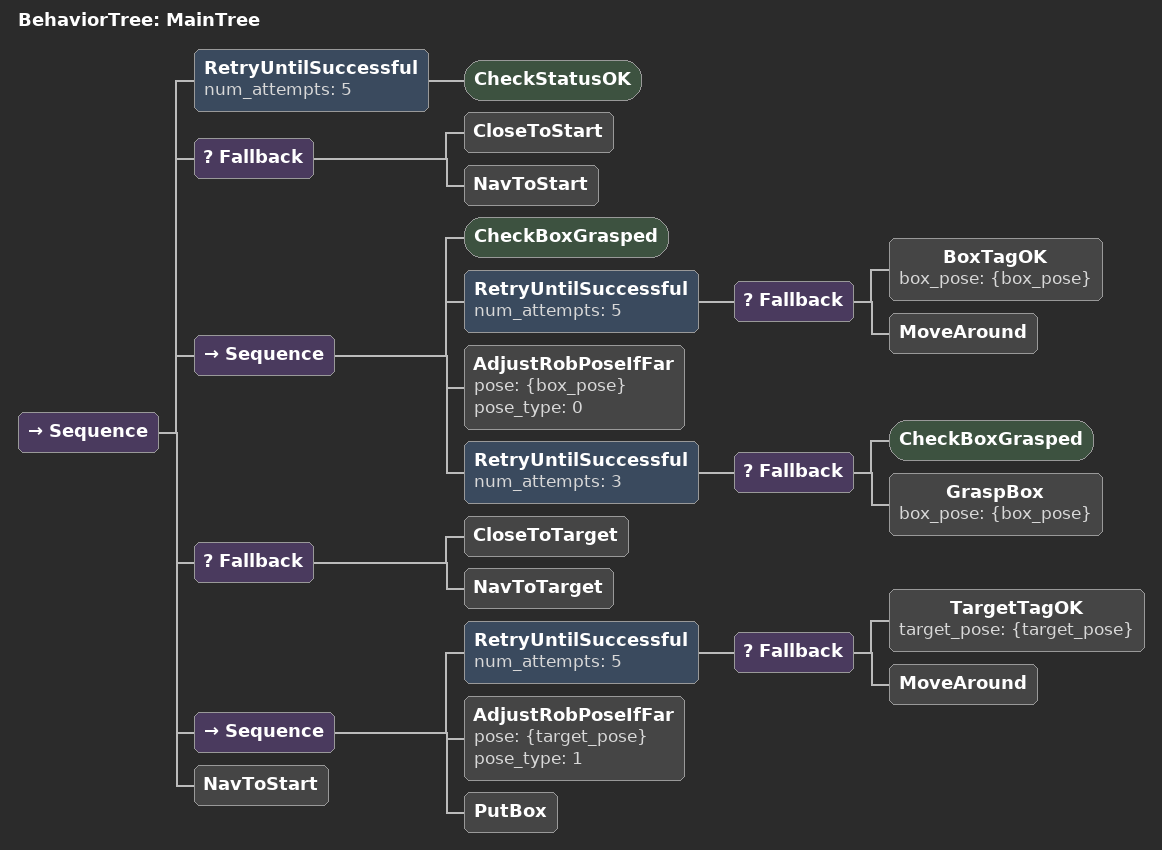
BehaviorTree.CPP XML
<?xml version="1.0" encoding="UTF-8"?>
<root BTCPP_format="3"
      main_tree_to_execute="MainTree">
  <BehaviorTree ID="MainTree">
    <Sequence>
      <RetryUntilSuccessful num_attempts="5">
        <CheckStatusOK/>
      </RetryUntilSuccessful>
      <Fallback>
        <CloseToStart/>
        <NavToStart/>
      </Fallback>
      <Sequence>
        <CheckBoxGrasped/>
        <RetryUntilSuccessful num_attempts="5">
          <Fallback>
            <BoxTagOK box_pose="{box_pose}"/>
            <MoveAround/>
          </Fallback>
        </RetryUntilSuccessful>
        <AdjustRobPoseIfFar pose="{box_pose}"
                            pose_type="0"/>
        <RetryUntilSuccessful num_attempts="3">
          <Fallback>
            <CheckBoxGrasped/>
            <GraspBox box_pose="{box_pose}"/>
          </Fallback>
        </RetryUntilSuccessful>
      </Sequence>
      <Fallback>
        <CloseToTarget/>
        <NavToTarget/>
      </Fallback>
      <Sequence>
        <RetryUntilSuccessful num_attempts="5">
          <Fallback>
            <TargetTagOK target_pose="{target_pose}"/>
            <MoveAround/>
          </Fallback>
        </RetryUntilSuccessful>
        <AdjustRobPoseIfFar pose="{target_pose}"
                            pose_type="1"/>
        <PutBox/>
      </Sequence>
      <NavToStart/>
    </Sequence>
  </BehaviorTree>

</root>
